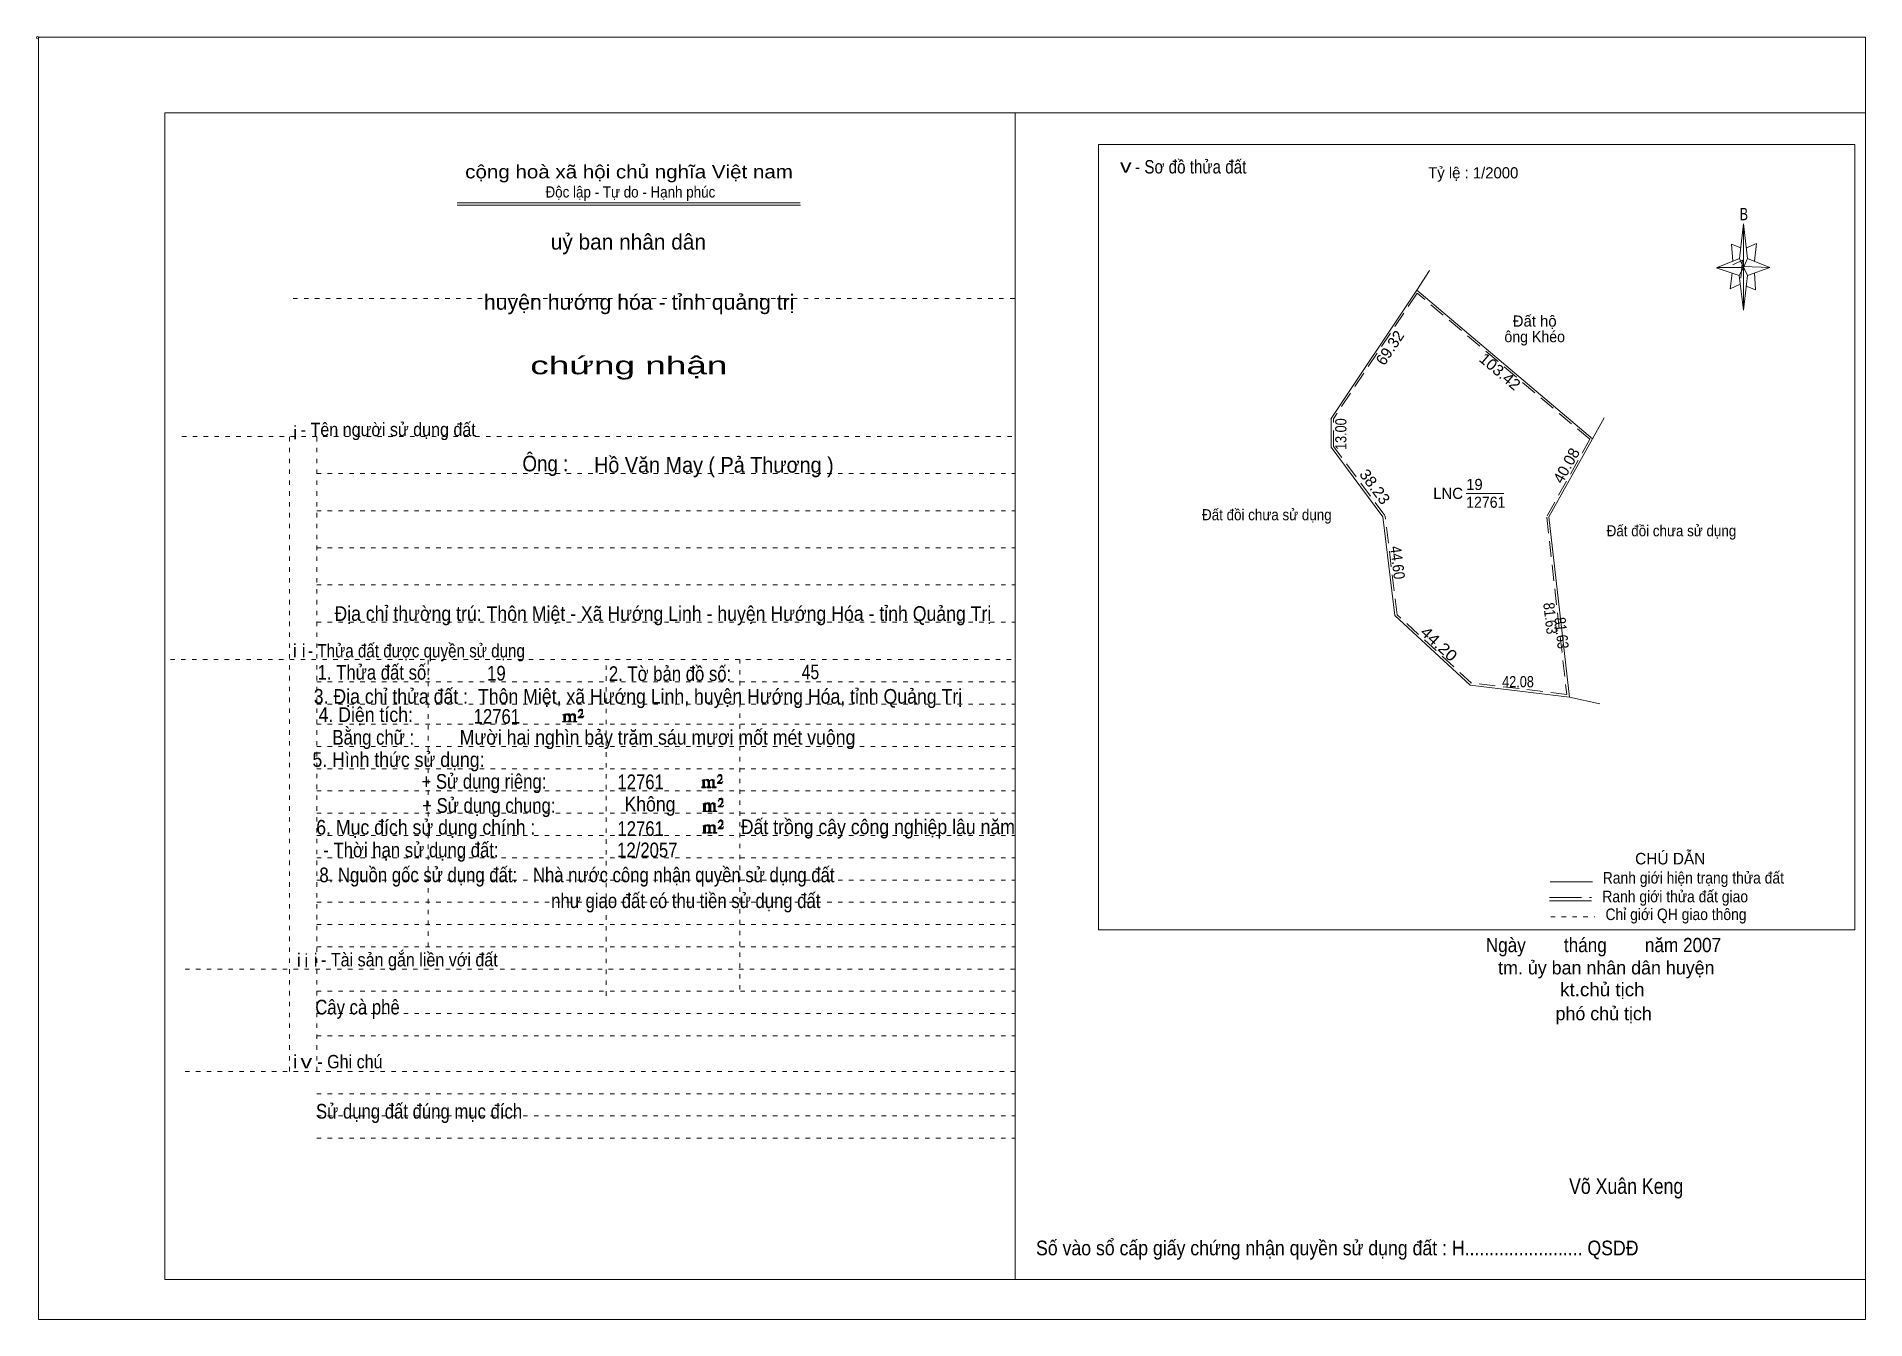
# Model space of a CAD drawing. Header units: centimetres. Extents: x -1.6 to 39.5, y -3.3 to 25.5.
import ezdxf
from ezdxf.enums import TextEntityAlignment as Align

# ---------------------------------------------------------------- set-up
doc = ezdxf.new("R2010")
doc.units = ezdxf.units.CM
doc.header["$LTSCALE"] = 0.12
for name, pattern in [('DOTTED', [1.5, 0.3, -1.2]), ('LONG_DASHED', [7.5, 6, -1.5]), ('MEDIUM_DASHED', [4.5, 3, -1.5])]:
    doc.linetypes.add(name, pattern=pattern)
for name, color, linetype, lineweight in [('1', 7, 'DOTTED', 13), ('10', 7, 'Continuous', 13), ('4', 7, 'Continuous', 13), ('5', 7, 'Continuous', 13), ('50', 7, 'Continuous', 13)]:
    doc.layers.add(name, color=color, linetype=linetype, lineweight=lineweight)

msp = doc.modelspace()

# ---------------------------------------------------------------- hatches: boundary and pattern name
at = {"layer": '50'}
for points in [[(10.27, 10.13), (10.27, 10.12), (10.27, 10.11), (10.25, 10.11), (10.24, 10.11), (10.24, 10.1), (10.33, 10.1), (10.33, 10.11), (10.32, 10.11), (10.31, 10.11), (10.31, 10.12), (10.31, 10.13), (10.31, 10.24), (10.31, 10.25), (10.32, 10.26), (10.34, 10.26), (10.35, 10.26), (10.36, 10.26), (10.37, 10.25), (10.39, 10.22), (10.39, 10.13), (10.37, 10.12), (10.37, 10.11), (10.36, 10.11), (10.35, 10.11), (10.35, 10.1), (10.44, 10.1), (10.44, 10.11), (10.43, 10.11), (10.42, 10.11), (10.42, 10.12), (10.42, 10.13), (10.42, 10.24), (10.44, 10.26), (10.45, 10.26), (10.46, 10.26), (10.49, 10.26), (10.49, 10.25), (10.5, 10.24), (10.5, 10.22), (10.5, 10.13), (10.5, 10.12), (10.49, 10.11), (10.49, 10.11), (10.47, 10.11), (10.47, 10.1), (10.56, 10.1), (10.56, 10.11), (10.55, 10.11), (10.54, 10.11), (10.53, 10.12), (10.53, 10.13), (10.53, 10.2), (10.53, 10.25), (10.53, 10.26), (10.52, 10.27), (10.5, 10.28), (10.47, 10.28), (10.46, 10.28), (10.44, 10.27), (10.41, 10.25), (10.41, 10.26), (10.4, 10.28), (10.39, 10.28), (10.37, 10.28), (10.35, 10.28), (10.34, 10.28), (10.32, 10.26), (10.31, 10.26), (10.31, 10.25), (10.31, 10.25), (10.31, 10.26), (10.31, 10.28), (10.24, 10.26), (10.24, 10.26), (10.25, 10.26), (10.27, 10.25), (10.27, 10.24), (10.27, 10.23)], [(10.69, 10.19), (10.72, 10.24), (10.72, 10.24), (10.71, 10.22), (10.69, 10.22), (10.68, 10.22), (10.63, 10.22), (10.66, 10.26), (10.67, 10.27), (10.69, 10.28), (10.69, 10.3), (10.69, 10.32), (10.69, 10.34), (10.69, 10.35), (10.69, 10.37), (10.68, 10.38), (10.67, 10.38), (10.66, 10.39), (10.65, 10.39), (10.63, 10.38), (10.63, 10.38), (10.62, 10.37), (10.61, 10.35), (10.59, 10.33), (10.61, 10.33), (10.61, 10.35), (10.62, 10.35), (10.63, 10.36), (10.65, 10.36), (10.66, 10.36), (10.67, 10.35), (10.68, 10.35), (10.68, 10.32), (10.68, 10.3), (10.66, 10.28), (10.66, 10.26), (10.65, 10.25), (10.59, 10.2), (10.59, 10.19)], [(13.39, 8.66), (13.39, 8.65), (13.39, 8.64), (13.38, 8.64), (13.37, 8.64), (13.37, 8.62), (13.45, 8.62), (13.45, 8.64), (13.44, 8.64), (13.43, 8.64), (13.43, 8.65), (13.43, 8.66), (13.43, 8.77), (13.43, 8.78), (13.44, 8.79), (13.47, 8.79), (13.48, 8.79), (13.49, 8.79), (13.5, 8.78), (13.51, 8.74), (13.51, 8.66), (13.5, 8.65), (13.5, 8.64), (13.49, 8.64), (13.48, 8.64), (13.48, 8.62), (13.57, 8.62), (13.57, 8.64), (13.55, 8.64), (13.54, 8.64), (13.54, 8.65), (13.54, 8.66), (13.54, 8.77), (13.57, 8.79), (13.58, 8.79), (13.59, 8.79), (13.61, 8.79), (13.61, 8.78), (13.62, 8.77), (13.62, 8.74), (13.62, 8.66), (13.62, 8.65), (13.61, 8.64), (13.61, 8.64), (13.6, 8.64), (13.6, 8.62), (13.69, 8.62), (13.69, 8.64), (13.67, 8.64), (13.66, 8.64), (13.65, 8.65), (13.65, 8.66), (13.65, 8.73), (13.65, 8.78), (13.65, 8.79), (13.64, 8.8), (13.62, 8.81), (13.6, 8.81), (13.59, 8.81), (13.57, 8.8), (13.53, 8.78), (13.53, 8.79), (13.52, 8.81), (13.51, 8.81), (13.5, 8.81), (13.48, 8.81), (13.47, 8.81), (13.44, 8.79), (13.43, 8.79), (13.43, 8.78), (13.43, 8.78), (13.43, 8.79), (13.43, 8.81), (13.37, 8.79), (13.37, 8.79), (13.38, 8.79), (13.39, 8.78), (13.39, 8.77), (13.39, 8.76)], [(13.82, 8.72), (13.84, 8.77), (13.84, 8.77), (13.83, 8.74), (13.82, 8.74), (13.81, 8.74), (13.75, 8.74), (13.79, 8.79), (13.8, 8.8), (13.82, 8.81), (13.82, 8.83), (13.82, 8.84), (13.82, 8.87), (13.82, 8.88), (13.82, 8.9), (13.81, 8.91), (13.8, 8.91), (13.79, 8.92), (13.77, 8.92), (13.75, 8.91), (13.75, 8.91), (13.74, 8.9), (13.73, 8.88), (13.72, 8.86), (13.73, 8.86), (13.73, 8.88), (13.74, 8.88), (13.75, 8.89), (13.77, 8.89), (13.79, 8.89), (13.8, 8.88), (13.81, 8.88), (13.81, 8.84), (13.81, 8.83), (13.79, 8.81), (13.79, 8.79), (13.77, 8.78), (13.72, 8.73), (13.72, 8.72)], [(13.41, 8.12), (13.41, 8.11), (13.41, 8.1), (13.4, 8.1), (13.39, 8.1), (13.39, 8.09), (13.48, 8.09), (13.48, 8.1), (13.47, 8.1), (13.45, 8.1), (13.45, 8.11), (13.45, 8.12), (13.45, 8.23), (13.45, 8.24), (13.47, 8.26), (13.49, 8.26), (13.5, 8.26), (13.51, 8.26), (13.52, 8.24), (13.53, 8.21), (13.53, 8.12), (13.52, 8.11), (13.52, 8.1), (13.51, 8.1), (13.5, 8.1), (13.5, 8.09), (13.59, 8.09), (13.59, 8.1), (13.58, 8.1), (13.57, 8.1), (13.57, 8.11), (13.57, 8.12), (13.57, 8.23), (13.59, 8.26), (13.6, 8.26), (13.61, 8.26), (13.63, 8.26), (13.63, 8.24), (13.64, 8.23), (13.64, 8.21), (13.64, 8.12), (13.64, 8.11), (13.63, 8.1), (13.63, 8.1), (13.62, 8.1), (13.62, 8.09), (13.71, 8.09), (13.71, 8.1), (13.7, 8.1), (13.69, 8.1), (13.67, 8.11), (13.67, 8.12), (13.67, 8.2), (13.67, 8.24), (13.67, 8.26), (13.66, 8.27), (13.64, 8.28), (13.62, 8.28), (13.61, 8.28), (13.59, 8.27), (13.55, 8.24), (13.55, 8.26), (13.54, 8.28), (13.53, 8.28), (13.52, 8.28), (13.5, 8.28), (13.49, 8.28), (13.47, 8.26), (13.45, 8.26), (13.45, 8.24), (13.45, 8.24), (13.45, 8.26), (13.45, 8.28), (13.39, 8.26), (13.39, 8.26), (13.4, 8.26), (13.41, 8.24), (13.41, 8.23), (13.41, 8.22)], [(13.84, 8.19), (13.86, 8.23), (13.86, 8.23), (13.85, 8.21), (13.84, 8.21), (13.83, 8.21), (13.77, 8.21), (13.81, 8.26), (13.82, 8.27), (13.84, 8.28), (13.84, 8.3), (13.84, 8.31), (13.84, 8.33), (13.84, 8.34), (13.84, 8.37), (13.83, 8.38), (13.82, 8.38), (13.81, 8.39), (13.8, 8.39), (13.77, 8.38), (13.77, 8.38), (13.76, 8.37), (13.75, 8.34), (13.74, 8.32), (13.75, 8.32), (13.75, 8.34), (13.76, 8.34), (13.77, 8.36), (13.8, 8.36), (13.81, 8.36), (13.82, 8.34), (13.83, 8.34), (13.83, 8.31), (13.83, 8.3), (13.81, 8.28), (13.81, 8.26), (13.8, 8.24), (13.74, 8.2), (13.74, 8.19)], [(13.84, 7.7), (13.86, 7.75), (13.86, 7.75), (13.85, 7.72), (13.84, 7.72), (13.83, 7.72), (13.77, 7.72), (13.81, 7.77), (13.82, 7.78), (13.84, 7.79), (13.84, 7.81), (13.84, 7.82), (13.84, 7.85), (13.84, 7.86), (13.84, 7.88), (13.83, 7.89), (13.82, 7.89), (13.81, 7.9), (13.79, 7.9), (13.77, 7.89), (13.77, 7.89), (13.76, 7.88), (13.75, 7.86), (13.74, 7.84), (13.75, 7.84), (13.75, 7.86), (13.76, 7.86), (13.77, 7.87), (13.79, 7.87), (13.81, 7.87), (13.82, 7.86), (13.83, 7.86), (13.83, 7.82), (13.83, 7.81), (13.81, 7.79), (13.81, 7.77), (13.79, 7.76), (13.74, 7.71), (13.74, 7.7)], [(13.41, 7.64), (13.41, 7.63), (13.41, 7.62), (13.4, 7.62), (13.39, 7.62), (13.39, 7.6), (13.47, 7.6), (13.47, 7.62), (13.46, 7.62), (13.45, 7.62), (13.45, 7.63), (13.45, 7.64), (13.45, 7.75), (13.45, 7.76), (13.46, 7.77), (13.49, 7.77), (13.5, 7.77), (13.51, 7.77), (13.52, 7.76), (13.53, 7.72), (13.53, 7.64), (13.52, 7.63), (13.52, 7.62), (13.51, 7.62), (13.5, 7.62), (13.5, 7.6), (13.59, 7.6), (13.59, 7.62), (13.57, 7.62), (13.56, 7.62), (13.56, 7.63), (13.56, 7.64), (13.56, 7.75), (13.59, 7.77), (13.6, 7.77), (13.61, 7.77), (13.63, 7.77), (13.63, 7.76), (13.64, 7.75), (13.64, 7.72), (13.64, 7.64), (13.64, 7.63), (13.63, 7.62), (13.63, 7.62), (13.62, 7.62), (13.62, 7.6), (13.71, 7.6), (13.71, 7.62), (13.69, 7.62), (13.68, 7.62), (13.67, 7.63), (13.67, 7.64), (13.67, 7.71), (13.67, 7.76), (13.67, 7.77), (13.66, 7.78), (13.64, 7.79), (13.62, 7.79), (13.61, 7.79), (13.59, 7.78), (13.55, 7.76), (13.55, 7.77), (13.54, 7.79), (13.53, 7.79), (13.52, 7.79), (13.5, 7.79), (13.49, 7.79), (13.46, 7.77), (13.45, 7.77), (13.45, 7.76), (13.45, 7.76), (13.45, 7.77), (13.45, 7.79), (13.39, 7.77), (13.39, 7.77), (13.4, 7.77), (13.41, 7.76), (13.41, 7.75), (13.41, 7.74)]]:
    msp.add_hatch(color=256, dxfattribs=at).paths.add_polyline_path(points)

# ---------------------------------------------------------------- linework, layer by layer
at = {"layer": '1', "linetype": 'Continuous'}
for p, q in [((1.31, -2.42), (1.31, 23.78)), ((1.31, 23.78), (39.51, 23.78)), ((20.41, -2.42), (20.41, 23.78)), ((39.51, -2.42), (39.51, 23.78)), ((7.87, 21.76), (15.58, 21.76)), ((7.87, 21.71), (15.59, 21.71)), ((36.67, 20.13), (36.16, 20.3)), ((1.31, -2.42), (39.51, -2.42))]:
    msp.add_line(p, q, dxfattribs=at)
at = {"layer": '1'}
for p, q in [((4.19, 19.61), (20.41, 19.61)), ((1.69, 16.51), (20.41, 16.51)), ((4.11, 2.25), (4.11, 16.51)), ((4.72, 2.25), (4.72, 16.51)), ((4.72, 15.68), (20.41, 15.68)), ((4.72, 14.84), (20.41, 14.84)), ((4.72, 14.01), (20.41, 14.01)), ((4.72, 13.18), (20.41, 13.18)), ((4.72, 12.34), (20.41, 12.34)), ((1.43, 11.5), (20.41, 11.5)), ((7.22, 5.05), (7.22, 11.5)), ((11.22, 3.95), (11.22, 11.5)), ((14.22, 4.09), (14.22, 11.5)), ((4.72, 11), (20.41, 11)), ((4.72, 10.5), (20.41, 10.5)), ((4.72, 10.05), (20.41, 10.05)), ((4.72, 9.55), (20.41, 9.55)), ((4.72, 9.05), (20.41, 9.05)), ((4.72, 8.55), (20.41, 8.55)), ((4.72, 8.05), (20.41, 8.05)), ((4.72, 7.55), (20.41, 7.55)), ((4.72, 7.05), (20.41, 7.05)), ((4.72, 6.55), (20.41, 6.55)), ((4.72, 6.05), (20.41, 6.05)), ((4.72, 5.55), (20.41, 5.55)), ((4.72, 5.05), (20.41, 5.05)), ((1.76, 4.55), (20.41, 4.55)), ((4.72, 4.05), (20.41, 4.05)), ((4.72, 3.55), (20.41, 3.55)), ((4.72, 3.05), (20.41, 3.05)), ((1.76, 2.25), (20.41, 2.25)), ((4.72, 1.75), (20.41, 1.75)), ((4.72, 1.25), (20.41, 1.25)), ((4.72, 0.75), (20.41, 0.75))]:
    msp.add_line(p, q, dxfattribs=at)
at = {"layer": '1', "linetype": 'Continuous'}
msp.add_lwpolyline([(-1.53, -3.32), (39.51, -3.32), (39.51, 25.48), (-1.53, 25.48)], close=True, dxfattribs=at)
msp.add_lwpolyline([(36.68, 19.93), (36.47, 19.83), (36.52, 20.18)], dxfattribs=at)
at = {"layer": '10'}
for p, q in [((29.43, 19.8), (29.72, 20.24)), ((33.64, 16.93), (33.38, 16.46)), ((33.38, 16.46), (32.4, 14.71)), ((30.54, 15.23), (31.39, 15.23)), ((32.4, 14.71), (32.86, 10.66)), ((32.86, 10.66), (33.54, 10.51))]:
    msp.add_line(p, q, dxfattribs=at)
at = {"layer": '10', "linetype": 'MEDIUM_DASHED'}
for p, q in [((29.44, 19.73), (27.56, 16.91)), ((33.32, 16.45), (29.44, 19.73)), ((33.32, 16.45), (32.36, 14.73))]:
    msp.add_line(p, q, dxfattribs=at)
at = {"layer": '10'}
for points in [[(33.38, 16.46), (29.43, 19.8), (27.51, 16.92)], [(32.86, 10.66), (30.63, 10.93), (28.94, 12.49), (28.67, 14.71), (27.51, 16.27), (27.51, 16.92)]]:
    msp.add_lwpolyline(points, dxfattribs=at)
at = {"layer": '10', "linetype": 'MEDIUM_DASHED'}
for points in [[(28.71, 14.74), (27.56, 16.29), (27.56, 16.91)], [(30.66, 10.97), (28.99, 12.51), (28.72, 14.72)], [(32.35, 14.7), (32.8, 10.72), (30.64, 10.98)]]:
    msp.add_lwpolyline(points, dxfattribs=at)
at = {"layer": '4'}
for p, q in [((32.43, 6.51), (33.38, 6.51)), ((32.41, 6.08), (33.36, 6.08))]:
    msp.add_line(p, q, dxfattribs=at)
at = {"layer": '4', "linetype": 'LONG_DASHED'}
msp.add_line((32.41, 6.16), (33.36, 6.16), dxfattribs=at)
at = {"layer": '4', "linetype": 'DOTTED'}
msp.add_line((32.44, 5.72), (33.43, 5.72), dxfattribs=at)
at = {"layer": '4'}
msp.add_lwpolyline([(22.28, 23.07), (39.27, 23.07), (39.27, 5.43), (22.28, 5.43)], close=True, dxfattribs=at)
msp.add_circle((-1.55, 25.47), 0.025, dxfattribs=at)
at = {"layer": '5'}
for p, q in [((36.68, 20.51), (36.77, 21.29)), ((36.86, 20.51), (37.36, 20.31)), ((37.02, 20.19), (37.04, 19.81)), ((36.86, 20.13), (36.77, 19.35)), ((37.04, 19.81), (36.83, 19.89))]:
    msp.add_line(p, q, dxfattribs=at)
for points in [[(36.77, 21.29), (36.86, 20.51), (36.77, 20.31)], [(36.77, 20.31), (36.18, 20.31), (36.68, 20.51), (36.86, 20.13), (37.36, 20.31), (36.77, 20.33)], [(36.77, 20.31), (36.77, 19.35), (36.67, 20.13)]]:
    msp.add_lwpolyline(points, close=True, dxfattribs=at)
for points in [[(36.71, 20.75), (36.5, 20.83), (36.53, 20.45)], [(36.84, 20.75), (37.06, 20.85), (37.02, 20.45)], [(36.77, 20.31), (36.68, 20.51), (36.18, 20.31)], [(36.53, 20.37), (36.75, 20.47), (36.71, 20.07)], [(36.77, 20.31), (36.86, 20.13), (37.36, 20.31)]]:
    msp.add_lwpolyline(points, dxfattribs=at)
at = {"layer": '50'}
for points in [[(10.27, 10.13), (10.27, 10.12), (10.27, 10.11), (10.25, 10.11), (10.24, 10.11), (10.24, 10.1), (10.33, 10.1), (10.33, 10.11), (10.32, 10.11), (10.31, 10.11), (10.31, 10.12), (10.31, 10.13), (10.31, 10.24), (10.31, 10.25), (10.32, 10.26), (10.34, 10.26), (10.35, 10.26), (10.36, 10.26), (10.37, 10.25), (10.39, 10.22), (10.39, 10.13), (10.37, 10.12), (10.37, 10.11), (10.36, 10.11), (10.35, 10.11), (10.35, 10.1), (10.44, 10.1), (10.44, 10.11), (10.43, 10.11), (10.42, 10.11), (10.42, 10.12), (10.42, 10.13), (10.42, 10.24), (10.44, 10.26), (10.45, 10.26), (10.46, 10.26), (10.49, 10.26), (10.49, 10.25), (10.5, 10.24), (10.5, 10.22), (10.5, 10.13), (10.5, 10.12), (10.49, 10.11), (10.49, 10.11), (10.47, 10.11), (10.47, 10.1), (10.56, 10.1), (10.56, 10.11), (10.55, 10.11), (10.54, 10.11), (10.53, 10.12), (10.53, 10.13), (10.53, 10.2), (10.53, 10.25), (10.53, 10.26), (10.52, 10.27), (10.5, 10.28), (10.47, 10.28), (10.46, 10.28), (10.44, 10.27), (10.41, 10.25), (10.41, 10.26), (10.4, 10.28), (10.39, 10.28), (10.37, 10.28), (10.35, 10.28), (10.34, 10.28), (10.32, 10.26), (10.31, 10.26), (10.31, 10.25), (10.31, 10.25), (10.31, 10.26), (10.31, 10.28), (10.24, 10.26), (10.24, 10.26), (10.25, 10.26), (10.27, 10.25), (10.27, 10.24), (10.27, 10.23)], [(10.69, 10.19), (10.72, 10.24), (10.72, 10.24), (10.71, 10.22), (10.69, 10.22), (10.68, 10.22), (10.63, 10.22), (10.66, 10.26), (10.67, 10.27), (10.69, 10.28), (10.69, 10.3), (10.69, 10.32), (10.69, 10.34), (10.69, 10.35), (10.69, 10.37), (10.68, 10.38), (10.67, 10.38), (10.66, 10.39), (10.65, 10.39), (10.63, 10.38), (10.63, 10.38), (10.62, 10.37), (10.61, 10.35), (10.59, 10.33), (10.61, 10.33), (10.61, 10.35), (10.62, 10.35), (10.63, 10.36), (10.65, 10.36), (10.66, 10.36), (10.67, 10.35), (10.68, 10.35), (10.68, 10.32), (10.68, 10.3), (10.66, 10.28), (10.66, 10.26), (10.65, 10.25), (10.59, 10.2), (10.59, 10.19)], [(13.39, 8.66), (13.39, 8.65), (13.39, 8.64), (13.38, 8.64), (13.37, 8.64), (13.37, 8.62), (13.45, 8.62), (13.45, 8.64), (13.44, 8.64), (13.43, 8.64), (13.43, 8.65), (13.43, 8.66), (13.43, 8.77), (13.43, 8.78), (13.44, 8.79), (13.47, 8.79), (13.48, 8.79), (13.49, 8.79), (13.5, 8.78), (13.51, 8.74), (13.51, 8.66), (13.5, 8.65), (13.5, 8.64), (13.49, 8.64), (13.48, 8.64), (13.48, 8.62), (13.57, 8.62), (13.57, 8.64), (13.55, 8.64), (13.54, 8.64), (13.54, 8.65), (13.54, 8.66), (13.54, 8.77), (13.57, 8.79), (13.58, 8.79), (13.59, 8.79), (13.61, 8.79), (13.61, 8.78), (13.62, 8.77), (13.62, 8.74), (13.62, 8.66), (13.62, 8.65), (13.61, 8.64), (13.61, 8.64), (13.6, 8.64), (13.6, 8.62), (13.69, 8.62), (13.69, 8.64), (13.67, 8.64), (13.66, 8.64), (13.65, 8.65), (13.65, 8.66), (13.65, 8.73), (13.65, 8.78), (13.65, 8.79), (13.64, 8.8), (13.62, 8.81), (13.6, 8.81), (13.59, 8.81), (13.57, 8.8), (13.53, 8.78), (13.53, 8.79), (13.52, 8.81), (13.51, 8.81), (13.5, 8.81), (13.48, 8.81), (13.47, 8.81), (13.44, 8.79), (13.43, 8.79), (13.43, 8.78), (13.43, 8.78), (13.43, 8.79), (13.43, 8.81), (13.37, 8.79), (13.37, 8.79), (13.38, 8.79), (13.39, 8.78), (13.39, 8.77), (13.39, 8.76)], [(13.82, 8.72), (13.84, 8.77), (13.84, 8.77), (13.83, 8.74), (13.82, 8.74), (13.81, 8.74), (13.75, 8.74), (13.79, 8.79), (13.8, 8.8), (13.82, 8.81), (13.82, 8.83), (13.82, 8.84), (13.82, 8.87), (13.82, 8.88), (13.82, 8.9), (13.81, 8.91), (13.8, 8.91), (13.79, 8.92), (13.77, 8.92), (13.75, 8.91), (13.75, 8.91), (13.74, 8.9), (13.73, 8.88), (13.72, 8.86), (13.73, 8.86), (13.73, 8.88), (13.74, 8.88), (13.75, 8.89), (13.77, 8.89), (13.79, 8.89), (13.8, 8.88), (13.81, 8.88), (13.81, 8.84), (13.81, 8.83), (13.79, 8.81), (13.79, 8.79), (13.77, 8.78), (13.72, 8.73), (13.72, 8.72)], [(13.41, 8.12), (13.41, 8.11), (13.41, 8.1), (13.4, 8.1), (13.39, 8.1), (13.39, 8.09), (13.48, 8.09), (13.48, 8.1), (13.47, 8.1), (13.45, 8.1), (13.45, 8.11), (13.45, 8.12), (13.45, 8.23), (13.45, 8.24), (13.47, 8.26), (13.49, 8.26), (13.5, 8.26), (13.51, 8.26), (13.52, 8.24), (13.53, 8.21), (13.53, 8.12), (13.52, 8.11), (13.52, 8.1), (13.51, 8.1), (13.5, 8.1), (13.5, 8.09), (13.59, 8.09), (13.59, 8.1), (13.58, 8.1), (13.57, 8.1), (13.57, 8.11), (13.57, 8.12), (13.57, 8.23), (13.59, 8.26), (13.6, 8.26), (13.61, 8.26), (13.63, 8.26), (13.63, 8.24), (13.64, 8.23), (13.64, 8.21), (13.64, 8.12), (13.64, 8.11), (13.63, 8.1), (13.63, 8.1), (13.62, 8.1), (13.62, 8.09), (13.71, 8.09), (13.71, 8.1), (13.7, 8.1), (13.69, 8.1), (13.67, 8.11), (13.67, 8.12), (13.67, 8.2), (13.67, 8.24), (13.67, 8.26), (13.66, 8.27), (13.64, 8.28), (13.62, 8.28), (13.61, 8.28), (13.59, 8.27), (13.55, 8.24), (13.55, 8.26), (13.54, 8.28), (13.53, 8.28), (13.52, 8.28), (13.5, 8.28), (13.49, 8.28), (13.47, 8.26), (13.45, 8.26), (13.45, 8.24), (13.45, 8.24), (13.45, 8.26), (13.45, 8.28), (13.39, 8.26), (13.39, 8.26), (13.4, 8.26), (13.41, 8.24), (13.41, 8.23), (13.41, 8.22)], [(13.84, 8.19), (13.86, 8.23), (13.86, 8.23), (13.85, 8.21), (13.84, 8.21), (13.83, 8.21), (13.77, 8.21), (13.81, 8.26), (13.82, 8.27), (13.84, 8.28), (13.84, 8.3), (13.84, 8.31), (13.84, 8.33), (13.84, 8.34), (13.84, 8.37), (13.83, 8.38), (13.82, 8.38), (13.81, 8.39), (13.8, 8.39), (13.77, 8.38), (13.77, 8.38), (13.76, 8.37), (13.75, 8.34), (13.74, 8.32), (13.75, 8.32), (13.75, 8.34), (13.76, 8.34), (13.77, 8.36), (13.8, 8.36), (13.81, 8.36), (13.82, 8.34), (13.83, 8.34), (13.83, 8.31), (13.83, 8.3), (13.81, 8.28), (13.81, 8.26), (13.8, 8.24), (13.74, 8.2), (13.74, 8.19)], [(13.84, 7.7), (13.86, 7.75), (13.86, 7.75), (13.85, 7.72), (13.84, 7.72), (13.83, 7.72), (13.77, 7.72), (13.81, 7.77), (13.82, 7.78), (13.84, 7.79), (13.84, 7.81), (13.84, 7.82), (13.84, 7.85), (13.84, 7.86), (13.84, 7.88), (13.83, 7.89), (13.82, 7.89), (13.81, 7.9), (13.79, 7.9), (13.77, 7.89), (13.77, 7.89), (13.76, 7.88), (13.75, 7.86), (13.74, 7.84), (13.75, 7.84), (13.75, 7.86), (13.76, 7.86), (13.77, 7.87), (13.79, 7.87), (13.81, 7.87), (13.82, 7.86), (13.83, 7.86), (13.83, 7.82), (13.83, 7.81), (13.81, 7.79), (13.81, 7.77), (13.79, 7.76), (13.74, 7.71), (13.74, 7.7)], [(13.41, 7.64), (13.41, 7.63), (13.41, 7.62), (13.4, 7.62), (13.39, 7.62), (13.39, 7.6), (13.47, 7.6), (13.47, 7.62), (13.46, 7.62), (13.45, 7.62), (13.45, 7.63), (13.45, 7.64), (13.45, 7.75), (13.45, 7.76), (13.46, 7.77), (13.49, 7.77), (13.5, 7.77), (13.51, 7.77), (13.52, 7.76), (13.53, 7.72), (13.53, 7.64), (13.52, 7.63), (13.52, 7.62), (13.51, 7.62), (13.5, 7.62), (13.5, 7.6), (13.59, 7.6), (13.59, 7.62), (13.57, 7.62), (13.56, 7.62), (13.56, 7.63), (13.56, 7.64), (13.56, 7.75), (13.59, 7.77), (13.6, 7.77), (13.61, 7.77), (13.63, 7.77), (13.63, 7.76), (13.64, 7.75), (13.64, 7.72), (13.64, 7.64), (13.64, 7.63), (13.63, 7.62), (13.63, 7.62), (13.62, 7.62), (13.62, 7.6), (13.71, 7.6), (13.71, 7.62), (13.69, 7.62), (13.68, 7.62), (13.67, 7.63), (13.67, 7.64), (13.67, 7.71), (13.67, 7.76), (13.67, 7.77), (13.66, 7.78), (13.64, 7.79), (13.62, 7.79), (13.61, 7.79), (13.59, 7.78), (13.55, 7.76), (13.55, 7.77), (13.54, 7.79), (13.53, 7.79), (13.52, 7.79), (13.5, 7.79), (13.49, 7.79), (13.46, 7.77), (13.45, 7.77), (13.45, 7.76), (13.45, 7.76), (13.45, 7.77), (13.45, 7.79), (13.39, 7.77), (13.39, 7.77), (13.4, 7.77), (13.41, 7.76), (13.41, 7.75), (13.41, 7.74)]]:
    msp.add_lwpolyline(points, close=True, dxfattribs=at)

# ---------------------------------------------------------------- texts
at = {"layer": '1'}
for s, height, width, p in [('cộng hoà xã hội chủ nghĩa Việt nam', 0.3, 1.15, (11.735, 22.31)), ('v', 0.3, 1.3, (22.895, 22.44)), ('- Sơ đồ thửa đất ', 0.3, 0.85, (24.4, 22.42)), ('Độc lập - Tự do - Hạnh phúc', 0.25, 0.9, (11.765, 21.88)), ('chứng nhận', 0.4, 1.55, (11.73, 17.91)), ('- Tên người sử dụng đất', 0.3, 0.9, (6.325, 16.52)), ('- Thửa đất được quyền sử dụng', 0.3, 0.85, (6.96, 11.55)), ('- Tài sản gắn liền với đất ', 0.3, 0.9, (6.85, 4.61)), ('v', 0.3, 1.3, (4.485, 2.32)), ('- Ghi chú', 0.3, 0.9, (5.465, 2.32))]:
    msp.add_text(s, height=height, dxfattribs=dict(at, width=width)).set_placement(p, align=Align.CENTER)
for s, height, p in [('uỷ ban nhân dân', 0.35, (11.72, 20.71)), ('i', 0.3, (4.235, 16.45)), ('i', 0.3, (4.225, 11.55)), ('i', 0.3, (4.425, 11.55)), ('i', 0.3, (4.315, 4.6)), ('i', 0.3, (4.485, 4.59)), ('i', 0.3, (4.695, 4.6)), ('i', 0.3, (4.235, 2.32))]:
    msp.add_text(s, height=height, dxfattribs=at).set_placement(p, align=Align.CENTER)
at = {"layer": '10'}
for s, p in [('Tỷ lệ : 1/2000', (30.7, 22.31)), ('Đất hộ', (32.08, 18.98))]:
    msp.add_text(s, height=0.25, dxfattribs=at).set_placement(p, align=Align.CENTER)
for s, rotation, p in [('69.32', 56.36, (28.933, 18.436)), ('40.08', 60.807, (32.902, 15.799))]:
    msp.add_text(s, height=0.25, rotation=rotation, dxfattribs=at).set_placement(p, align=Align.CENTER)
for s, height, width, p in [('ông Khéo', 0.25, 0.95, (32.08, 18.63)), ('Đất đồi chưa sử dụng ', 0.25, 0.9, (26.105, 14.63)), ('Đất đồi chưa sử dụng ', 0.25, 0.9, (35.195, 14.27)), ('Võ Xuân Keng', 0.35, 0.85, (34.135, -0.5))]:
    msp.add_text(s, height=height, dxfattribs=dict(at, width=width)).set_placement(p, align=Align.CENTER)
for s, rotation, width, p in [('103.42', 319.816, 1.05, (31.219, 17.876)), ('13.00', 90, 0.85, (27.85, 16.565)), ('38.23', 306.634, 1.05, (28.388, 15.31)), ('44.60', 276.934, 0.9, (28.876, 13.665)), ('81.63', 276.401, 0.85, (32.311, 12.414)), ('81.63', 276.401, 0.85, (32.561, 12.084)), ('44.20', 317.291, 1.15, (29.845, 11.762))]:
    msp.add_text(s, height=0.25, rotation=rotation, dxfattribs=dict(at, width=width)).set_placement(p, align=Align.CENTER)
msp.add_text('LNC', height=0.25, dxfattribs=at).set_placement((30.47, 15.11), align=Align.RIGHT)
msp.add_text('19', height=0.25, dxfattribs=at).set_placement((30.54, 15.31))
for s, width, p in [('12761', 0.95, (30.54, 14.91)), ('42.08', 0.85, (31.35, 10.88))]:
    msp.add_text(s, height=0.25, dxfattribs=dict(at, width=width)).set_placement(p)
at = {"layer": '4'}
msp.add_text('CHÚ DẪN', height=0.2591, dxfattribs=at).set_placement((35.125, 6.9), align=Align.CENTER)
at = {"layer": '4', "width": 0.9}
for s, p in [('Ranh giới hiện trạng thửa đất', (35.645, 6.47)), ('Ranh giới thửa đất giao ', (35.28, 6.05)), ('Chỉ giới QH giao thông', (35.255, 5.65))]:
    msp.add_text(s, height=0.2591, dxfattribs=at).set_placement(p, align=Align.CENTER)
at = {"layer": '5', "width": 0.75}
msp.add_text('B', height=0.276, dxfattribs=at).set_placement((36.78, 21.37), align=Align.CENTER)
at = {"layer": '50'}
for s, height, width, p in [('  huyện hướng hóa - tỉnh quảng trị', 0.34, 1.05, (11.83, 19.36)), ('Ông :', 0.35, 0.9, (9.855, 15.73)), ('Hồ Văn May ( Pả Thương )', 0.35, 0.95, (13.64, 15.7)), ('Địa chỉ thường trú: Thôn Miệt - Xã Hướng Linh - huyện Hướng Hóa - tỉnh Quảng Trị', 0.33, 0.9, (12.495, 12.37)), ('1. Thửa đất số:  ', 0.33, 0.85, (6.115, 11.05)), ('19', 0.33, 0.85, (8.755, 11.03)), ('2. Tờ bản đồ số:  ', 0.33, 0.85, (12.76, 11.02)), ('45', 0.33, 0.8, (15.81, 11.06)), ('3. Địa chỉ thửa đất : ', 0.33, 0.9, (6.44, 10.51)), ('Thôn Miệt, xã Hướng Linh, huyện Hướng Hóa, tỉnh Quảng Trị', 0.33, 0.9, (13.78, 10.51)), ('4. Diện tích: ', 0.33, 0.9, (5.875, 10.1)), ('12761', 0.33, 0.85, (8.765, 10.06)), ('Bằng chữ :', 0.33, 0.85, (5.99, 9.59)), ('Mười hai nghìn bảy trăm sáu mươi mốt mét vuông', 0.33, 0.9, (12.375, 9.59)), ('5. Hình thức sử dụng:', 0.33, 0.9, (6.555, 9.09)), ('+ Sử dụng riêng:', 0.33, 0.85, (8.475, 8.6)), ('12761', 0.33, 0.85, (11.995, 8.59)), ('+ Sử dụng chung:', 0.33, 0.85, (8.585, 8.06)), ('Không', 0.33, 0.9, (12.205, 8.09)), ('6. Mục đích sử dụng chính :', 0.33, 0.9, (7.17, 7.57)), ('12761', 0.33, 0.85, (11.995, 7.54)), ('Đất trồng cây công nghiệp lâu năm', 0.33, 0.9, (17.325, 7.58)), ('- Thời hạn sử dụng đất:', 0.33, 0.85, (6.835, 7.06)), ('12/2057', 0.33, 0.85, (12.145, 7.06)), ('8. Nguồn gốc sử dụng đất:', 0.33, 0.85, (7, 6.5)), ('Nhà nước công nhận quyền sử dụng đất ', 0.33, 0.85, (13.015, 6.5)), ('như giao đất có thu tiền sử dụng đất', 0.33, 0.85, (13.01, 5.92)), ('Ngày        tháng        năm 2007', 0.32, 0.9, (33.625, 4.93)), ('kt.chủ tịch', 0.3, 1.05, (33.6, 3.94)), ('Cây cà phê', 0.33, 0.85, (5.635, 3.53)), ('Sử dụng đất đúng mục đích ', 0.33, 0.85, (7.07, 1.19)), ('Số vào sổ cấp giấy chứng nhận quyền sử dụng đất : H........................ QSDĐ', 0.33, 0.9, (27.645, -1.88))]:
    msp.add_text(s, height=height, dxfattribs=dict(at, width=width)).set_placement(p, align=Align.CENTER)
for s, p in [('tm. ủy ban nhân dân huyện ', (33.745, 4.43)), ('phó chủ tịch', (33.63, 3.4))]:
    msp.add_text(s, height=0.3, dxfattribs=at).set_placement(p, align=Align.CENTER)

doc.saveas('drawing.dxf')
